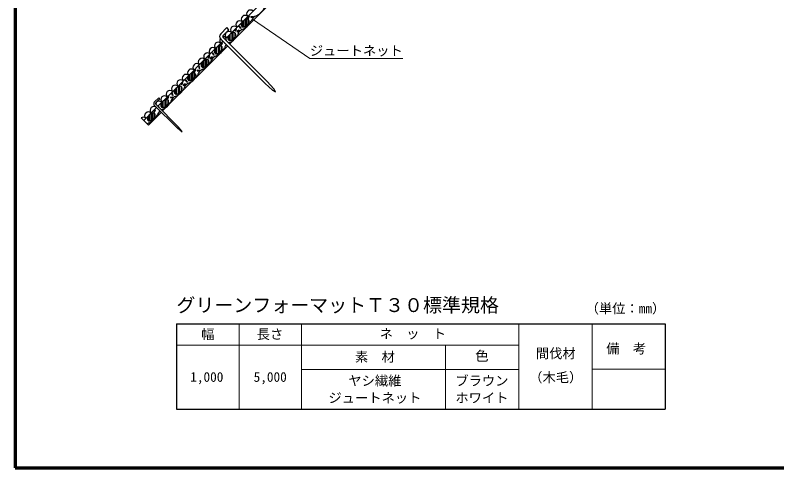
# Model space of a CAD drawing. Units: millimetres, scale not verified. Extents: x 200 to 8201, y 200 to 5823.
# Drawn here: x 200 to 4214, y 200 to 2586 of the extents above; entities that cross this region are included whole.
import ezdxf
from ezdxf.enums import TextEntityAlignment as Align

# ---------------------------------------------------------------- set-up
doc = ezdxf.new("R2010")
doc.units = ezdxf.units.MM
doc.header["$LTSCALE"] = 20
doc.layers.add('C-MTR', color=5, linetype='Continuous')
doc.layers.add('C-MTR-TXT', color=5, linetype='Continuous')
for name, color, linetype, lineweight in [('C-MTR-FRAM', 5, 'Continuous', 25), ('C-MTR-LINE', 5, 'Continuous', 13), ('C-STR', 7, 'Continuous', 25), ('C-STR-HTXT', 1, 'Continuous', 13), ('C-TTL', 2, 'Continuous', 70)]:
    doc.layers.add(name, color=color, linetype=linetype, lineweight=lineweight)
doc.styles.add('ＭＳ ゴシック', font='')
doc.styles.get('ＭＳ ゴシック').set_extended_font_data('MS Gothic')

msp = doc.modelspace()

# ---------------------------------------------------------------- linework, layer by layer
at = {"layer": 'C-MTR-FRAM'}
for p, q in [((1049.38, 958.98), (1049.38, 508.98)), ((1049.38, 958.98), (3626.04, 958.98)), ((3626.04, 958.98), (3626.04, 508.98)), ((1049.38, 508.98), (3626.04, 508.98))]:
    msp.add_line(p, q, dxfattribs=at)
at = {"layer": 'C-MTR-LINE'}
for p, q in [((1379.38, 958.98), (1379.38, 508.98)), ((1709.38, 958.98), (1709.38, 508.98)), ((2853.84, 958.98), (2853.84, 508.98)), ((3239.94, 958.98), (3239.94, 508.98)), ((1049.38, 845.66), (2854.84, 845.66)), ((2467.74, 845.66), (2467.74, 508.98)), ((1709.38, 718.94), (2853.84, 718.94)), ((3239.94, 719.94), (3626.04, 719.94))]:
    msp.add_line(p, q, dxfattribs=at)
at = {"layer": 'C-STR'}
for p, q in [((1305.81, 2459.83), (1652.46, 2806.49)), ((1330.22, 2434.75), (1677.21, 2781.75)), ((1426.51, 2570.64), (1432.31, 2583.07)), ((1441.8, 2576), (1455.46, 2574.81)), ((1395.96, 2548.71), (1395.96, 2525.77)), ((1403.96, 2524.24), (1403.96, 2557.77)), ((1411.96, 2562.96), (1411.96, 2526.58)), ((1419.96, 2531.77), (1419.96, 2565.3)), ((1427.96, 2563.77), (1427.96, 2540.83)), ((1430.49, 2562.45), (1429.63, 2561.46)), ((1282.74, 2488.66), (1315.2, 2521.14)), ((1294.39, 2477.68), (1326.52, 2509.83)), ((1326.52, 2509.83), (1315.2, 2521.14)), ((1341.25, 2492.25), (1341.25, 2455.87)), ((1349.25, 2461.06), (1349.25, 2494.59)), ((1357.25, 2493.06), (1357.25, 2470.12)), ((1358.67, 2503.38), (1364.47, 2515.81)), ((1359.78, 2491.74), (1358.92, 2490.75)), ((1369.31, 2498.01), (1380.54, 2505.88)), ((1388.49, 2515.69), (1380.62, 2526.92)), ((1008.91, 2162.93), (1294.49, 2448.52)), ((1283.39, 2459.62), (1517.31, 2225.84)), ((1294.7, 2470.94), (1528.62, 2237.16)), ((1311, 2459.3), (1308.59, 2458.65)), ((1308.59, 2458.65), (1309.18, 2456.46)), ((1312.7, 2452.95), (1311, 2459.3)), ((1325.25, 2478), (1325.25, 2455.06)), ((1333.25, 2453.53), (1333.25, 2487.06)), ((976.67, 2081.2), (1319.25, 2423.78)), ((1262.53, 2382.82), (1262.53, 2416.35)), ((1270.53, 2421.54), (1270.53, 2385.16)), ((1278.53, 2390.35), (1278.53, 2423.88)), ((1285.09, 2429.22), (1290.89, 2441.65)), ((1286.53, 2422.35), (1286.53, 2399.41)), ((1289.07, 2421.03), (1288.21, 2420.04)), ((1302.68, 2440.34), (1302.54, 2438.75)), ((1302.54, 2438.75), (1304.43, 2438.59)), ((1217.25, 2361.96), (1223.05, 2374.39)), ((1247.07, 2374.27), (1239.2, 2385.5)), ((1254.53, 2407.29), (1254.53, 2384.35)), ((1183.82, 2336.58), (1183.82, 2313.64)), ((1191.82, 2312.11), (1191.82, 2345.64)), ((1199.82, 2350.83), (1199.82, 2314.45)), ((1207.82, 2319.64), (1207.82, 2353.17)), ((1215.82, 2351.64), (1215.82, 2328.7)), ((1218.36, 2350.32), (1217.5, 2349.32)), ((1227.89, 2356.59), (1239.12, 2364.45)), ((1143.67, 2287.8), (1149.46, 2300.23)), ((1158.96, 2293.16), (1172.62, 2291.97)), ((1170.72, 2303.99), (1167.17, 2317.23)), ((1113.11, 2265.87), (1113.11, 2242.93)), ((1121.11, 2241.4), (1121.11, 2274.93)), ((1129.11, 2280.12), (1129.11, 2243.74)), ((1137.11, 2248.93), (1137.11, 2282.46)), ((1145.11, 2280.93), (1145.11, 2257.99)), ((1147.65, 2279.61), (1146.79, 2278.61)), ((1058.4, 2209.41), (1058.4, 2173.03)), ((1066.4, 2178.22), (1066.4, 2211.75)), ((1074.4, 2210.22), (1074.4, 2187.28)), ((1075.83, 2220.54), (1081.62, 2232.97)), ((1076.94, 2208.89), (1076.08, 2207.9)), ((1086.47, 2215.17), (1097.7, 2223.03)), ((1105.64, 2232.85), (1097.78, 2244.08)), ((1556.64, 2190.77), (1517.31, 2225.84)), ((1563.71, 2197.84), (1528.62, 2237.16)), ((1029.3, 2162.57), (1025.75, 2175.81)), ((1042.4, 2195.16), (1042.4, 2172.22)), ((1050.4, 2170.69), (1050.4, 2204.22)), ((1556.64, 2190.77), (1571.97, 2182.52)), ((1571.97, 2182.52), (1563.71, 2197.84)), ((932.94, 2128.07), (956.23, 2151.37)), ((962.6, 2145.01), (941.35, 2123.75)), ((951.92, 2105.95), (1008.91, 2162.93)), ((962.6, 2145.01), (956.23, 2151.37)), ((979.69, 2099.98), (979.69, 2133.51)), ((987.69, 2138.7), (987.69, 2102.32)), ((995.69, 2107.51), (995.69, 2141.04)), ((1002.25, 2146.38), (1008.04, 2158.81)), ((1003.69, 2139.51), (1003.69, 2116.57)), ((1006.23, 2138.18), (1005.37, 2137.19)), ((1017.54, 2151.74), (1031.2, 2150.55)), ((877.04, 2031.06), (945.35, 2099.38)), ((931.08, 2113.64), (1054.93, 1989.86)), ((931.54, 2075.67), (937.33, 2088.1)), ((941.05, 2116.4), (1061.3, 1996.23)), ((954.73, 2090.01), (954.59, 2088.42)), ((954.59, 2088.42), (956.49, 2088.25)), ((957.45, 2105.74), (955.04, 2105.1)), ((955.04, 2105.1), (955.87, 2102)), ((959.39, 2098.48), (957.45, 2105.74)), ((971.69, 2124.45), (971.69, 2101.51)), ((900.98, 2053.74), (900.98, 2030.8)), ((901.78, 2006.32), (970.11, 2074.64)), ((908.98, 2029.27), (908.98, 2062.8)), ((916.98, 2067.99), (916.98, 2031.61)), ((924.98, 2036.8), (924.98, 2070.33)), ((932.98, 2068.8), (932.98, 2045.85)), ((935.52, 2067.47), (934.66, 2066.48)), ((863.26, 2044.84), (901.78, 2006.32)), ((1074.74, 1974.31), (1054.93, 1989.86)), ((1076.86, 1976.43), (1061.3, 1996.23)), ((1074.74, 1974.31), (1079.34, 1971.84)), ((1079.34, 1971.84), (1076.86, 1976.43))]:
    msp.add_line(p, q, dxfattribs=at)
for points in [[(1426.51, 2570.64), (1428.77, 2569.59), (1434.56, 2582.02), (1432.31, 2583.07)], [(1455.46, 2574.81), (1455.68, 2577.29), (1442.02, 2578.49), (1441.8, 2576)], [(1429.63, 2562.45), (1428.64, 2563.31), (1427.52, 2564.02), (1426.29, 2564.59), (1424.94, 2565.01), (1423.5, 2565.27), (1421.96, 2565.38), (1420.35, 2565.34), (1418.68, 2565.13), (1416.96, 2564.77), (1415.19, 2564.26), (1413.41, 2563.6), (1411.61, 2562.8), (1409.81, 2561.85), (1408.04, 2560.78), (1406.29, 2559.59), (1404.58, 2558.29), (1402.93, 2556.88), (1401.35, 2555.38), (1399.85, 2553.8), (1398.44, 2552.15), (1397.14, 2550.44), (1395.94, 2548.69), (1394.87, 2546.91), (1393.93, 2545.12), (1393.13, 2543.32), (1392.47, 2541.53), (1391.96, 2539.77), (1391.6, 2538.05), (1391.39, 2536.37), (1391.34, 2534.76), (1391.45, 2533.23), (1391.72, 2531.79), (1392.14, 2530.44), (1392.71, 2529.2), (1393.42, 2528.08), (1394.28, 2527.09), (1395.27, 2526.24), (1396.39, 2525.52), (1397.63, 2524.95), (1398.97, 2524.53), (1400.42, 2524.27), (1401.95, 2524.16), (1403.56, 2524.21), (1405.23, 2524.41), (1406.96, 2524.77), (1408.72, 2525.28), (1410.51, 2525.94), (1412.3, 2526.75), (1414.1, 2527.69), (1415.88, 2528.76), (1417.63, 2529.95), (1419.33, 2531.26), (1420.98, 2532.66), (1422.56, 2534.16), (1424.06, 2535.75), (1425.47, 2537.39), (1426.78, 2539.1), (1427.97, 2540.85), (1429.04, 2542.63), (1429.98, 2544.42), (1430.78, 2546.22), (1431.44, 2548.01), (1431.96, 2549.77), (1432.32, 2551.49), (1432.52, 2553.17), (1432.57, 2554.78), (1432.46, 2556.31), (1432.2, 2557.75), (1431.78, 2559.1), (1431.21, 2560.34), (1430.49, 2561.46)], [(1358.92, 2491.74), (1357.93, 2492.59), (1356.81, 2493.31), (1355.58, 2493.88), (1354.23, 2494.3), (1352.78, 2494.56), (1351.25, 2494.67), (1349.64, 2494.62), (1347.97, 2494.42), (1346.25, 2494.06), (1344.48, 2493.55), (1342.7, 2492.89), (1340.9, 2492.08), (1339.1, 2491.14), (1337.32, 2490.07), (1335.58, 2488.88), (1333.87, 2487.58), (1332.22, 2486.17), (1330.64, 2484.67), (1329.14, 2483.09), (1327.73, 2481.44), (1326.43, 2479.73), (1325.23, 2477.98), (1324.16, 2476.2), (1323.22, 2474.41), (1322.42, 2472.61), (1321.76, 2470.82), (1321.25, 2469.06), (1320.89, 2467.34), (1320.68, 2465.66), (1320.63, 2464.05), (1320.74, 2462.52), (1321.01, 2461.08), (1321.43, 2459.73), (1321.99, 2458.49), (1322.71, 2457.37), (1323.57, 2456.38), (1324.56, 2455.53), (1325.68, 2454.81), (1326.92, 2454.24), (1328.26, 2453.82), (1329.71, 2453.56), (1331.24, 2453.45), (1332.85, 2453.5), (1334.52, 2453.7), (1336.25, 2454.06), (1338.01, 2454.57), (1339.79, 2455.23), (1341.59, 2456.04), (1343.39, 2456.98), (1345.17, 2458.05), (1346.92, 2459.24), (1348.62, 2460.54), (1350.27, 2461.95), (1351.85, 2463.45), (1353.35, 2465.03), (1354.76, 2466.68), (1356.07, 2468.39), (1357.26, 2470.14), (1358.33, 2471.92), (1359.27, 2473.71), (1360.07, 2475.51), (1360.73, 2477.3), (1361.25, 2479.06), (1361.61, 2480.78), (1361.81, 2482.46), (1361.86, 2484.07), (1361.75, 2485.6), (1361.48, 2487.04), (1361.07, 2488.39), (1360.5, 2489.63), (1359.78, 2490.75)], [(1358.67, 2503.38), (1360.93, 2502.33), (1366.72, 2514.76), (1364.47, 2515.81)], [(1380.54, 2505.88), (1379.11, 2507.92), (1367.88, 2500.05), (1369.31, 2498.01)], [(1388.49, 2515.69), (1390.53, 2517.12), (1382.66, 2528.35), (1380.62, 2526.92)], [(1288.21, 2421.03), (1287.22, 2421.88), (1286.1, 2422.6), (1284.87, 2423.17), (1283.52, 2423.59), (1282.07, 2423.85), (1280.54, 2423.96), (1278.93, 2423.91), (1277.26, 2423.71), (1275.53, 2423.35), (1273.77, 2422.84), (1271.99, 2422.18), (1270.19, 2421.37), (1268.39, 2420.43), (1266.61, 2419.36), (1264.87, 2418.17), (1263.16, 2416.86), (1261.51, 2415.46), (1259.93, 2413.96), (1258.43, 2412.37), (1257.02, 2410.73), (1255.71, 2409.02), (1254.52, 2407.27), (1253.45, 2405.49), (1252.51, 2403.7), (1251.71, 2401.9), (1251.05, 2400.11), (1250.53, 2398.35), (1250.18, 2396.63), (1249.97, 2394.95), (1249.92, 2393.34), (1250.03, 2391.81), (1250.3, 2390.37), (1250.71, 2389.02), (1251.28, 2387.78), (1252, 2386.66), (1252.86, 2385.67), (1253.85, 2384.81), (1254.97, 2384.1), (1256.2, 2383.53), (1257.55, 2383.11), (1259, 2382.85), (1260.53, 2382.74), (1262.14, 2382.78), (1263.81, 2382.99), (1265.53, 2383.35), (1267.3, 2383.86), (1269.08, 2384.52), (1270.88, 2385.32), (1272.68, 2386.27), (1274.46, 2387.34), (1276.2, 2388.53), (1277.91, 2389.83), (1279.56, 2391.24), (1281.14, 2392.74), (1282.64, 2394.32), (1284.05, 2395.97), (1285.36, 2397.68), (1286.55, 2399.43), (1287.62, 2401.21), (1288.56, 2403), (1289.36, 2404.8), (1290.02, 2406.59), (1290.53, 2408.35), (1290.89, 2410.07), (1291.1, 2411.75), (1291.15, 2413.36), (1291.04, 2414.89), (1290.77, 2416.33), (1290.36, 2417.68), (1289.79, 2418.92), (1289.07, 2420.04)], [(1285.09, 2429.22), (1287.35, 2428.17), (1293.14, 2440.6), (1290.89, 2441.65)], [(1217.25, 2361.96), (1219.51, 2360.91), (1225.3, 2373.34), (1223.05, 2374.39)], [(1247.07, 2374.27), (1249.11, 2375.7), (1241.24, 2386.93), (1239.2, 2385.5)], [(1217.5, 2350.32), (1216.51, 2351.17), (1215.39, 2351.89), (1214.15, 2352.46), (1212.81, 2352.88), (1211.36, 2353.14), (1209.83, 2353.25), (1208.22, 2353.2), (1206.55, 2353), (1204.82, 2352.64), (1203.06, 2352.13), (1201.28, 2351.47), (1199.48, 2350.66), (1197.68, 2349.72), (1195.9, 2348.65), (1194.15, 2347.46), (1192.45, 2346.15), (1190.8, 2344.75), (1189.22, 2343.25), (1187.72, 2341.66), (1186.31, 2340.01), (1185, 2338.31), (1183.81, 2336.56), (1182.74, 2334.78), (1181.8, 2332.99), (1181, 2331.19), (1180.34, 2329.4), (1179.82, 2327.64), (1179.46, 2325.91), (1179.26, 2324.24), (1179.21, 2322.63), (1179.32, 2321.1), (1179.59, 2319.65), (1180, 2318.31), (1180.57, 2317.07), (1181.29, 2315.95), (1182.15, 2314.96), (1183.14, 2314.1), (1184.26, 2313.39), (1185.49, 2312.82), (1186.84, 2312.4), (1188.29, 2312.13), (1189.82, 2312.03), (1191.43, 2312.07), (1193.1, 2312.28), (1194.82, 2312.64), (1196.59, 2313.15), (1198.37, 2313.81), (1200.17, 2314.61), (1201.97, 2315.55), (1203.75, 2316.63), (1205.49, 2317.82), (1207.2, 2319.12), (1208.85, 2320.53), (1210.43, 2322.03), (1211.93, 2323.61), (1213.34, 2325.26), (1214.64, 2326.97), (1215.84, 2328.72), (1216.91, 2330.5), (1217.85, 2332.29), (1218.65, 2334.09), (1219.31, 2335.88), (1219.82, 2337.64), (1220.18, 2339.36), (1220.39, 2341.04), (1220.44, 2342.64), (1220.33, 2344.18), (1220.06, 2345.62), (1219.64, 2346.97), (1219.08, 2348.21), (1218.36, 2349.32)], [(1239.12, 2364.45), (1237.69, 2366.49), (1226.46, 2358.63), (1227.89, 2356.59)], [(1143.67, 2287.8), (1145.93, 2286.75), (1151.72, 2299.18), (1149.46, 2300.23)], [(1172.62, 2291.97), (1172.84, 2294.45), (1159.18, 2295.64), (1158.96, 2293.16)], [(1170.72, 2303.99), (1173.13, 2304.63), (1169.58, 2317.87), (1167.17, 2317.23)], [(1146.79, 2279.61), (1145.8, 2280.46), (1144.68, 2281.18), (1143.44, 2281.75), (1142.1, 2282.17), (1140.65, 2282.43), (1139.12, 2282.54), (1137.51, 2282.49), (1135.84, 2282.29), (1134.11, 2281.93), (1132.35, 2281.42), (1130.56, 2280.76), (1128.77, 2279.95), (1126.97, 2279.01), (1125.19, 2277.94), (1123.44, 2276.75), (1121.74, 2275.44), (1120.09, 2274.03), (1118.51, 2272.53), (1117.01, 2270.95), (1115.6, 2269.3), (1114.29, 2267.6), (1113.1, 2265.85), (1112.03, 2264.07), (1111.09, 2262.27), (1110.29, 2260.48), (1109.63, 2258.69), (1109.11, 2256.93), (1108.75, 2255.2), (1108.55, 2253.53), (1108.5, 2251.92), (1108.61, 2250.39), (1108.87, 2248.94), (1109.29, 2247.6), (1109.86, 2246.36), (1110.58, 2245.24), (1111.44, 2244.25), (1112.43, 2243.39), (1113.55, 2242.68), (1114.78, 2242.11), (1116.13, 2241.69), (1117.57, 2241.42), (1119.11, 2241.32), (1120.72, 2241.36), (1122.39, 2241.57), (1124.11, 2241.93), (1125.88, 2242.44), (1127.66, 2243.1), (1129.46, 2243.9), (1131.26, 2244.84), (1133.03, 2245.91), (1134.78, 2247.11), (1136.49, 2248.41), (1138.14, 2249.82), (1139.72, 2251.32), (1141.22, 2252.9), (1142.63, 2254.55), (1143.93, 2256.26), (1145.13, 2258.01), (1146.2, 2259.79), (1147.14, 2261.58), (1147.94, 2263.38), (1148.6, 2265.17), (1149.11, 2266.93), (1149.47, 2268.65), (1149.68, 2270.32), (1149.73, 2271.93), (1149.62, 2273.47), (1149.35, 2274.91), (1148.93, 2276.26), (1148.36, 2277.5), (1147.65, 2278.61)], [(1076.08, 2208.89), (1075.09, 2209.75), (1073.97, 2210.47), (1072.73, 2211.04), (1071.39, 2211.46), (1069.94, 2211.72), (1068.41, 2211.83), (1066.8, 2211.78), (1065.13, 2211.58), (1063.4, 2211.22), (1061.64, 2210.71), (1059.85, 2210.05), (1058.06, 2209.24), (1056.26, 2208.3), (1054.48, 2207.23), (1052.73, 2206.04), (1051.03, 2204.73), (1049.38, 2203.32), (1047.8, 2201.82), (1046.3, 2200.24), (1044.89, 2198.59), (1043.58, 2196.89), (1042.39, 2195.14), (1041.32, 2193.36), (1040.38, 2191.56), (1039.58, 2189.77), (1038.91, 2187.98), (1038.4, 2186.22), (1038.04, 2184.49), (1037.84, 2182.82), (1037.79, 2181.21), (1037.9, 2179.68), (1038.16, 2178.23), (1038.58, 2176.89), (1039.15, 2175.65), (1039.87, 2174.53), (1040.73, 2173.54), (1041.72, 2172.68), (1042.84, 2171.97), (1044.07, 2171.4), (1045.42, 2170.98), (1046.86, 2170.71), (1048.4, 2170.6), (1050.01, 2170.65), (1051.68, 2170.86), (1053.4, 2171.22), (1055.17, 2171.73), (1056.95, 2172.39), (1058.75, 2173.19), (1060.54, 2174.13), (1062.32, 2175.2), (1064.07, 2176.4), (1065.78, 2177.7), (1067.43, 2179.11), (1069.01, 2180.61), (1070.51, 2182.19), (1071.92, 2183.84), (1073.22, 2185.55), (1074.42, 2187.3), (1075.49, 2189.08), (1076.43, 2190.87), (1077.23, 2192.67), (1077.89, 2194.46), (1078.4, 2196.22), (1078.76, 2197.94), (1078.97, 2199.61), (1079.02, 2201.22), (1078.91, 2202.76), (1078.64, 2204.2), (1078.22, 2205.55), (1077.65, 2206.78), (1076.94, 2207.9)], [(1075.83, 2220.54), (1078.09, 2219.49), (1083.88, 2231.92), (1081.62, 2232.97)], [(1097.7, 2223.03), (1096.27, 2225.07), (1085.04, 2217.21), (1086.47, 2215.17)], [(1105.64, 2232.85), (1107.68, 2234.27), (1099.82, 2245.5), (1097.78, 2244.08)], [(1029.3, 2162.57), (1031.7, 2163.21), (1028.16, 2176.45), (1025.75, 2175.81)], [(1005.37, 2138.18), (1004.38, 2139.04), (1003.26, 2139.76), (1002.02, 2140.33), (1000.68, 2140.75), (999.23, 2141.01), (997.7, 2141.12), (996.09, 2141.07), (994.42, 2140.87), (992.69, 2140.51), (990.93, 2139.99), (989.14, 2139.33), (987.35, 2138.53), (985.55, 2137.59), (983.77, 2136.52), (982.02, 2135.33), (980.32, 2134.02), (978.67, 2132.61), (977.09, 2131.11), (975.59, 2129.53), (974.18, 2127.88), (972.87, 2126.18), (971.68, 2124.43), (970.61, 2122.65), (969.67, 2120.85), (968.86, 2119.06), (968.2, 2117.27), (967.69, 2115.51), (967.33, 2113.78), (967.13, 2112.11), (967.08, 2110.5), (967.19, 2108.97), (967.45, 2107.52), (967.87, 2106.18), (968.44, 2104.94), (969.16, 2103.82), (970.01, 2102.83), (971.01, 2101.97), (972.12, 2101.26), (973.36, 2100.69), (974.71, 2100.27), (976.15, 2100), (977.69, 2099.89), (979.3, 2099.94), (980.97, 2100.15), (982.69, 2100.51), (984.45, 2101.02), (986.24, 2101.68), (988.04, 2102.48), (989.83, 2103.42), (991.61, 2104.49), (993.36, 2105.69), (995.07, 2106.99), (996.72, 2108.4), (998.3, 2109.9), (999.8, 2111.48), (1001.21, 2113.13), (1002.51, 2114.84), (1003.71, 2116.59), (1004.78, 2118.36), (1005.72, 2120.16), (1006.52, 2121.96), (1007.18, 2123.74), (1007.69, 2125.51), (1008.05, 2127.23), (1008.26, 2128.9), (1008.3, 2130.51), (1008.2, 2132.05), (1007.93, 2133.49), (1007.51, 2134.84), (1006.94, 2136.07), (1006.23, 2137.19)], [(1002.25, 2146.38), (1004.51, 2145.33), (1010.3, 2157.75), (1008.04, 2158.81)], [(1031.2, 2150.55), (1031.41, 2153.03), (1017.76, 2154.22), (1017.54, 2151.74)], [(931.54, 2075.67), (933.8, 2074.62), (939.59, 2087.04), (937.33, 2088.1)], [(934.66, 2067.47), (933.67, 2068.33), (932.55, 2069.05), (931.31, 2069.62), (929.97, 2070.04), (928.52, 2070.3), (926.99, 2070.41), (925.38, 2070.36), (923.71, 2070.16), (921.98, 2069.8), (920.22, 2069.28), (918.43, 2068.62), (916.63, 2067.82), (914.84, 2066.88), (913.06, 2065.81), (911.31, 2064.62), (909.61, 2063.31), (907.96, 2061.9), (906.37, 2060.4), (904.87, 2058.82), (903.47, 2057.17), (902.16, 2055.47), (900.97, 2053.72), (899.9, 2051.94), (898.96, 2050.14), (898.15, 2048.34), (897.49, 2046.56), (896.98, 2044.8), (896.62, 2043.07), (896.42, 2041.4), (896.37, 2039.79), (896.48, 2038.26), (896.74, 2036.81), (897.16, 2035.47), (897.73, 2034.23), (898.45, 2033.11), (899.3, 2032.12), (900.3, 2031.26), (901.41, 2030.55), (902.65, 2029.98), (904, 2029.56), (905.44, 2029.29), (906.98, 2029.18), (908.58, 2029.23), (910.26, 2029.44), (911.98, 2029.8), (913.74, 2030.31), (915.53, 2030.97), (917.33, 2031.77), (919.12, 2032.71), (920.9, 2033.78), (922.65, 2034.98), (924.36, 2036.28), (926.01, 2037.69), (927.59, 2039.19), (929.09, 2040.77), (930.5, 2042.42), (931.8, 2044.13), (932.99, 2045.88), (934.07, 2047.65), (935.01, 2049.45), (935.81, 2051.25), (936.47, 2053.03), (936.98, 2054.8), (937.34, 2056.52), (937.55, 2058.19), (937.59, 2059.8), (937.49, 2061.33), (937.22, 2062.78), (936.8, 2064.13), (936.23, 2065.36), (935.52, 2066.48)]]:
    msp.add_lwpolyline(points, dxfattribs=at)
for centre, radius, start, end in [((1439.53, 2593.56), 20, 45, 225), ((1431.4, 2666.75), 92.5, 296.07536, 333.92464), ((1411.25, 2565.28), 20, 45, 225), ((1484.43, 2543), 42.5, 106.92751, 163.07249), ((1354.68, 2508.71), 20, 45, 225), ((1382.96, 2536.99), 20, 45, 225), ((1360.69, 2596.04), 92.5, 296.07536, 333.92464), ((1298.23, 2474.48), 21, 137.51097, 225.01704), ((1326.4, 2480.42), 20, 45, 225), ((1413.72, 2472.29), 42.5, 106.92751, 163.07249), ((1298.11, 2452.14), 20, 148.86446, 225), ((1298.23, 2474.48), 5, 140.12937, 225.01704), ((1298.11, 2452.14), 20, 45, 101.70166), ((1289.98, 2525.33), 92.5, 296.07536, 333.92464), ((1241.54, 2395.57), 20, 45, 225), ((1269.83, 2423.86), 20, 45, 225), ((1219.27, 2454.61), 92.5, 296.07536, 333.92464), ((1343.01, 2401.58), 42.5, 136.49669, 163.07249), ((1343.01, 2401.58), 42.5, 106.92751, 115.17844), ((1213.26, 2367.29), 20, 45, 225), ((1272.3, 2330.87), 42.5, 106.92751, 163.07249), ((1156.69, 2310.72), 20, 45, 225), ((1184.98, 2339), 20, 45, 225), ((1148.56, 2383.9), 92.5, 296.07536, 333.92464), ((1128.41, 2282.43), 20, 45, 225), ((1201.59, 2260.16), 42.5, 106.92751, 163.07249), ((1100.12, 2254.15), 20, 45, 225), ((1077.85, 2313.19), 92.5, 296.07536, 333.92464), ((1043.55, 2197.58), 20, 45, 225), ((1071.84, 2225.87), 20, 45, 225), ((1130.88, 2189.45), 42.5, 106.92751, 163.07249), ((1015.27, 2169.3), 20, 45, 225), ((1007.14, 2242.48), 92.5, 296.07536, 333.92464), ((941.62, 2119.62), 12.12, 135.76262, 209.53793), ((958.7, 2112.73), 20, 45, 161.91854), ((986.99, 2141.01), 20, 45, 225), ((936.43, 2171.77), 92.5, 296.07536, 333.92464), ((1060.17, 2118.74), 42.5, 106.92751, 163.07249), ((931.22, 2084.44), 20.57, 46.58533, 223.41467), ((944.59, 2119.94), 5, 130.3409, 225.01704), ((989.46, 2048.03), 42.5, 106.92751, 115.17844), ((873.85, 2027.88), 20, 45, 121.97176), ((902.13, 2056.16), 20, 45, 225), ((865.72, 2101.06), 92.5, 296.07536, 333.92464), ((989.46, 2048.03), 42.5, 128.06729, 163.07249), ((918.75, 1977.32), 42.5, 106.92751, 123.45117)]:
    msp.add_arc(centre, radius, start, end, dxfattribs=at)
at = {"layer": 'C-STR-HTXT'}
for p, q in [((1450.14, 2564.93), (1752.64, 2358.1)), ((1752.64, 2358.1), (2242.64, 2358.1))]:
    msp.add_line(p, q, dxfattribs=at)
at = {"layer": 'C-TTL'}
msp.add_lwpolyline([(200, 200), (8200, 200), (8200, 5740), (200, 5740)], close=True, dxfattribs=at)

# ---------------------------------------------------------------- texts
at = {"layer": 'C-MTR', "style": 'ＭＳ ゴシック'}
msp.add_text('グリーンフォーマットＴ３０標準規格', height=73.31, dxfattribs=at).set_placement((1049.38, 998.98), align=Align.BOTTOM_LEFT)
at = {"layer": 'C-MTR-TXT', "style": 'ＭＳ ゴシック'}
for s, p in [('（単位：mm）', (3206.04, 998.98)), ('幅', (1180.11, 863.27)), ('長さ', (1472.84, 863.27)), ('ネ\u3000ッ\u3000ト', (2120.64, 866.23)), ('備\u3000考', (3315.12, 787.47)), ('1,000', (1122.4, 637.88)), ('5,000', (1456.49, 637.88))]:
    msp.add_text(s, height=51.32, dxfattribs=at).set_placement(p, align=Align.BOTTOM_LEFT)
for s, p in [('素\u3000材', (2095.61, 743.47)), ('色', (2659.57, 748.43)), ('間伐材', (3048.75, 762.29)), ('ヤシ繊維', (2095.61, 617.71)), ('ブラウン', (2659.57, 617.71)), ('（木毛）', (3048.75, 635.57)), ('ジュートネット', (2095.61, 527.65)), ('ホワイト', (2659.57, 527.65))]:
    msp.add_text(s, height=51.32, dxfattribs=at).set_placement(p, align=Align.BOTTOM_CENTER)
at = {"layer": 'C-STR-HTXT', "color": 7, "style": 'ＭＳ ゴシック'}
msp.add_text('ジュートネット', height=51.32, dxfattribs=at).set_placement((1752.64, 2358.1), align=Align.BOTTOM_LEFT)

doc.saveas('drawing.dxf')
